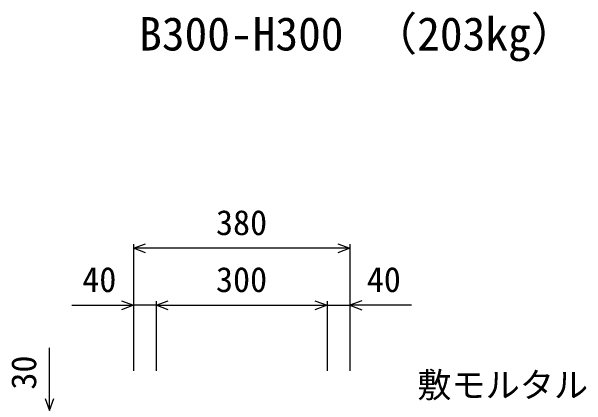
# Model space of a CAD drawing. Units: millimetres, scale not verified. Extents: x -33600 to 33600, y -11880 to 11880.
# Drawn here: x 4664 to 5674, y 7481 to 8173 of the extents above; entities that cross this region are included whole.
import ezdxf
from ezdxf.enums import TextEntityAlignment as Align

# ---------------------------------------------------------------- set-up
doc = ezdxf.new("R2010")
doc.units = ezdxf.units.MM
doc.header["$LTSCALE"] = 40
doc.layers.add('0-0_DIM', color=7, linetype='Continuous', lineweight=25)
doc.layers.add('0-7_TXT', color=7, linetype='Continuous', lineweight=25)
doc.styles.add('ＭＳ ゴシック', font='')
doc.styles.get('ＭＳ ゴシック').set_extended_font_data('MS Gothic')

msp = doc.modelspace()

# ---------------------------------------------------------------- linework, layer by layer
at = {"layer": '0-0_DIM'}
for p, q in [((4878.16, 7764.33), (4878.16, 7541.83)), ((5258.16, 7756.83), (4878.16, 7756.83)), ((5258.16, 7764.33), (5258.16, 7541.83)), ((4769.78, 7656.83), (4878.16, 7656.83)), ((4918.16, 7656.83), (4878.16, 7656.83)), ((4918.16, 7664.33), (4918.16, 7541.83)), ((4918.16, 7656.83), (5218.16, 7656.83)), ((5218.16, 7664.33), (5218.16, 7541.83)), ((5218.16, 7656.83), (5258.16, 7656.83)), ((5366.53, 7656.83), (5258.16, 7656.83)), ((4730.66, 7471.83), (4730.66, 7582.1))]:
    msp.add_line(p, q, dxfattribs=at)
for points in [[(4899.3, 7749.13), (4878.16, 7756.83), (4899.3, 7764.52)], [(5237.01, 7764.52), (5258.16, 7756.83), (5237.01, 7749.13)], [(4857.01, 7664.52), (4878.16, 7656.83), (4857.01, 7649.13)], [(4939.3, 7649.13), (4918.16, 7656.83), (4939.3, 7664.52)], [(5197.01, 7664.52), (5218.16, 7656.83), (5197.01, 7649.13)], [(5279.3, 7664.52), (5258.16, 7656.83), (5279.3, 7649.13)], [(4722.96, 7492.97), (4730.66, 7471.83), (4738.35, 7492.97)]]:
    msp.add_lwpolyline(points, dxfattribs=at)

# ---------------------------------------------------------------- texts
at = {"layer": '0-0_DIM', "style": 'ＭＳ ゴシック'}
for s, p in [('380', (5023.16, 7766.83)), ('40', (4788.32, 7666.83)), ('300', (5023.16, 7666.83)), ('40', (5288, 7666.83)), ('敷モルタル', (5376.79, 7481.76))]:
    msp.add_text(s, height=43.99, dxfattribs=at).set_placement(p, align=Align.BOTTOM_LEFT)
msp.add_text('30', height=43.99, rotation=90, dxfattribs=at).set_placement((4720.66, 7508.75), align=Align.BOTTOM_LEFT)
at = {"layer": '0-7_TXT', "style": 'ＭＳ ゴシック'}
for s, p in [('（203kg）', (5296.53, 8086.5)), ('B300-H300', (4888.16, 8086.5))]:
    msp.add_text(s, height=58.65, dxfattribs=at).set_placement(p, align=Align.BOTTOM_LEFT)

doc.saveas('drawing.dxf')
